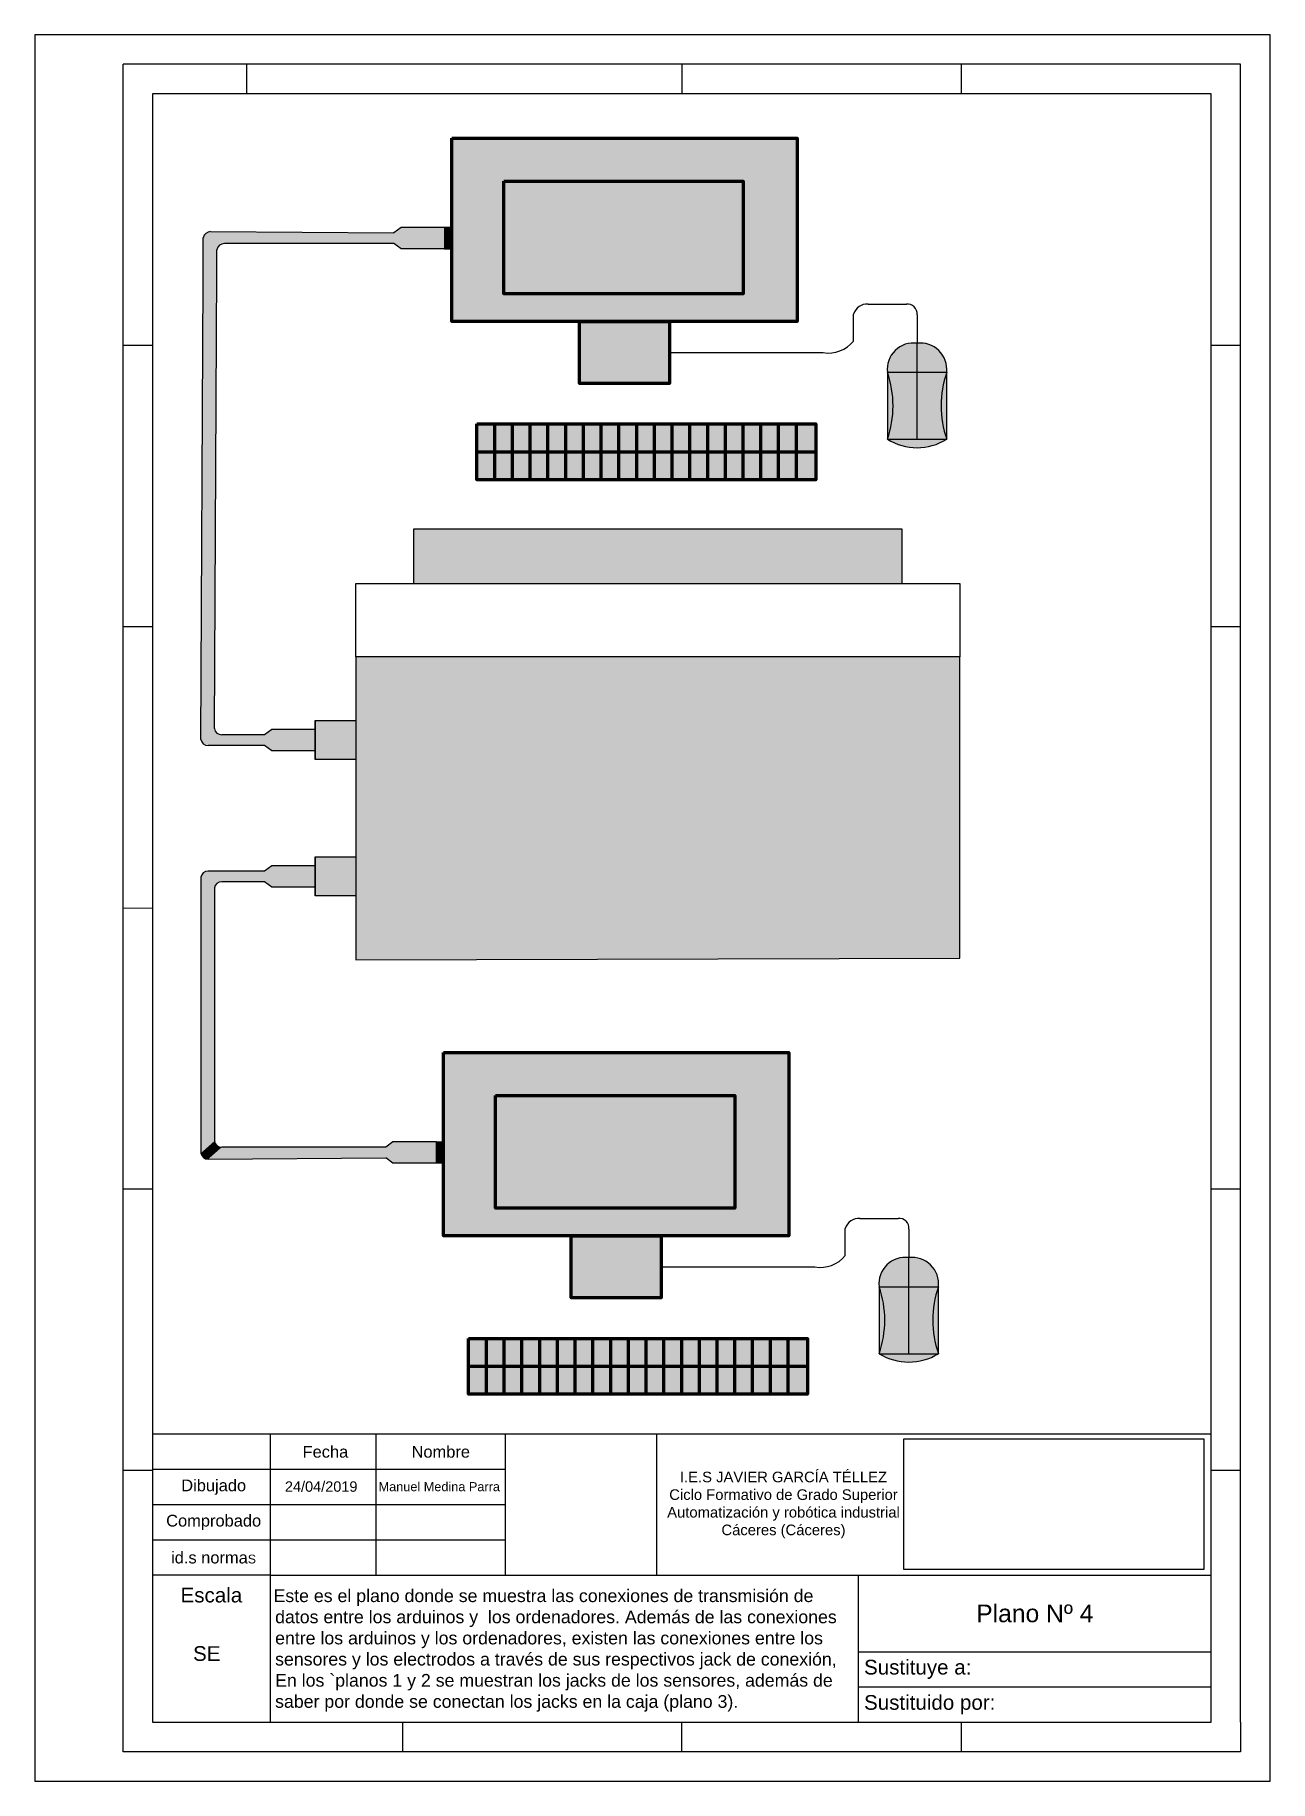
# Model space of a CAD drawing. Header units: millimetres. Extents: x 1681 to 1891, y 883 to 1180.
import ezdxf

# ---------------------------------------------------------------- set-up
doc = ezdxf.new("R2010")
doc.units = ezdxf.units.MM
doc.linetypes.add('JIS_02_4.0', pattern=[5.5, 4, -1.5])
doc.styles.get("Standard").update_dxf_attribs({"font": 'arial.ttf'})
picture_1 = doc.add_image_def('image1.jpg', size_in_pixel=(1600, 696))

msp = doc.modelspace()

# ---------------------------------------------------------------- hatches: boundary and pattern name
at = {"lineweight": 211, "true_color": 0xbe2337}
h = msp.add_hatch(color=242, dxfattribs=at)
h.dxf.hatch_style = 1
h.paths.add_polyline_path([(1751.529470348963, 1162.55268111471), (1810.23325493955, 1162.55268111471), (1810.23325493955, 1131.386137410895), (1751.529470348963, 1131.386137410895)])
h.paths.add_polyline_path([(1773.212850473458, 1131.386137410895), (1788.549874815056, 1131.386137410895), (1788.549874815056, 1120.821208109371), (1773.212850473458, 1120.821208109371)])
at = {"lineweight": 211}
h = msp.add_hatch(color=7, dxfattribs=at)
h.dxf.hatch_style = 1
h.paths.add_polyline_path([(1760.361919967318, 1155.255529565475), (1801.070321092764, 1155.255529565475), (1801.070321092764, 1136.071899948455), (1760.361919967318, 1136.071899948455)])
at = {"true_color": 0x000000}
h = msp.add_hatch(color=18, dxfattribs=at)
h.dxf.hatch_style = 1
edge = h.paths.add_edge_path()
edge.add_arc((1710.517663054289, 1145.405044571531), 1.270130209636363, 89.99999999999689, 169.5898125463411)
edge.add_line((1709.268440003162, 1145.634549512574), (1711.575563655821, 1143.595751261385))
edge.add_arc((1712.897379774773, 1143.276569648784), 1.359806881193776, 89.9999999999975, 166.4245461247492, ccw=False)
edge.add_line((1712.897379774773, 1144.636376529978), (1741.694781582923, 1144.636376529978))
edge.add_line((1741.694781582923, 1144.636376529978), (1742.921496110158, 1143.732904801191))
edge.add_line((1742.921496110158, 1143.732904801191), (1746.933640413107, 1143.732904801191))
edge.add_line((1746.933640413107, 1143.732904801191), (1750.312732494557, 1143.732904801191))
edge.add_line((1750.312732494557, 1143.732904801191), (1750.312732494557, 1147.359853958524))
edge.add_line((1750.312732494557, 1147.359853958524), (1746.933640413107, 1147.359853958524))
edge.add_line((1746.933640413107, 1147.359853958524), (1742.921496110158, 1147.359853958524))
edge.add_line((1742.921496110158, 1147.359853958524), (1741.694781582923, 1146.456382229737))
edge.add_line((1741.694781582923, 1146.456382229737), (1710.517663054289, 1146.675174781167))
at = {"true_color": 0xc7c8ca}
h = msp.add_hatch(color=9, dxfattribs=at)
h.dxf.hatch_style = 1
h.paths.add_polyline_path([(1751.529470348963, 1147.359853958524), (1750.312732494557, 1147.359853958524), (1750.312732494557, 1143.732904801191), (1751.529470348963, 1143.732904801191)])
at = {"true_color": 0x000000}
h = msp.add_hatch(color=18, dxfattribs=at)
h.dxf.hatch_style = 1
h.paths.add_polyline_path([(1711.153528841333, 1062.136345442663), (1708.846405188674, 1060.316339742904), (1709.268440003162, 1138.301189226377), (1709.268440003162, 1145.634549512574), (1711.575563655821, 1143.595751261385), (1711.575563655821, 1143.200618445221), (1711.575563655821, 1140.121194926136)])
at = {"true_color": 0x22346e}
h = msp.add_hatch(color=159, dxfattribs=at)
h.dxf.hatch_style = 1
h.paths.add_polyline_path([(1830.628113882596, 1127.684108477978, 0.492120596112698), (1825.586853163017, 1122.746393557609), (1830.628113882596, 1122.746393557608)])
h.paths.add_polyline_path([(1830.628113882596, 1127.684108477978), (1830.628113882596, 1122.746393557608), (1835.669374602175, 1122.746393557607, 0.4834780772938619)])
h.paths.add_polyline_path([(1835.669374602175, 1122.74639355761, 0.1690125516559604), (1835.669374602175, 1111.350522253671)])
h.paths.add_polyline_path([(1825.586853163017, 1122.74639355761), (1825.586853163017, 1111.350522253669, 0.1690125516560007)])
h.paths.add_polyline_path([(1835.669374602176, 1111.350522253669), (1825.586853163017, 1111.350522253669, 0.2834878899476381)])
at = {"true_color": 0x000000}
h = msp.add_hatch(color=18, dxfattribs=at)
h.dxf.hatch_style = 1
h.paths.add_polyline_path([(1830.628113882596, 1122.746393557608), (1825.586853163018, 1122.746393557609, -0.1690125516559846), (1825.586853163017, 1111.350522253669), (1830.628113882596, 1111.350522253669)])
h.paths.add_polyline_path([(1835.669374602174, 1122.746393557607), (1830.628113882596, 1122.746393557608), (1830.628113882596, 1111.350522253669), (1835.669374602176, 1111.350522253669, -0.1690125516559522)])
at = {"lineweight": 211, "true_color": 0x242244}
h = msp.add_hatch(color=179, dxfattribs=at)
h.dxf.hatch_style = 1
h.paths.add_polyline_path([(1755.76037298494, 1113.954005195516), (1813.406431002104, 1113.954005195516), (1813.406431002104, 1104.44556712591), (1755.76037298494, 1104.44556712591)])
at = {"true_color": 0x636466}
h = msp.add_hatch(color=251, dxfattribs=at)
h.dxf.hatch_style = 1
h.paths.add_polyline_path([(1735.210323860601, 1086.807654761522), (1837.915095125835, 1086.807654761522), (1837.915095125835, 1074.373102490628), (1735.210323860601, 1074.373102490628)], flags=17)
edge = h.paths.add_edge_path()
edge.add_line((1735.210323860601, 1086.807654761522), (1837.915095125835, 1086.807654761522))
edge.add_line((1735.210323860601, 1074.373102490628), (1735.210323860601, 1086.807654761522))
edge.add_line((1735.210323860601, 1074.373102490628), (1735.210323860601, 1022.821520114298))
edge.add_line((1735.210323860601, 1022.821520114298), (1837.915095125835, 1023.080573441834))
edge.add_line((1837.915095125835, 1023.080573441834), (1837.915095125835, 1074.373102490628))
edge.add_line((1837.915095125835, 1086.807654761522), (1837.915095125835, 1074.373102490628))
edge = h.paths.add_edge_path(flags=17)
edge.add_line((1837.915095125835, 1074.373102490628), (1735.210323860601, 1074.373102490628))
edge.add_line((1837.915095125835, 1023.080573441834), (1837.915095125835, 1074.373102490628))
edge.add_line((1735.210323860601, 1022.821520114298), (1837.915095125835, 1023.080573441834))
edge.add_line((1735.210323860601, 1074.373102490628), (1735.210323860601, 1022.821520114298))
edge = h.paths.add_edge_path()
edge.add_line((1745.065831725812, 1096.133568592152), (1828.059587260624, 1096.133568592152))
edge.add_line((1745.065831725812, 1086.807654761522), (1745.065831725812, 1096.133568592152))
edge.add_line((1828.059587260624, 1096.133568592152), (1828.059587260624, 1086.807654761522))
h = msp.add_hatch(color=251, dxfattribs=at)
h.dxf.hatch_style = 1
h.paths.add_polyline_path([(1745.065831725812, 1086.807654761522), (1828.059587260624, 1086.807654761522), (1828.059587260624, 1096.133568592152), (1745.065831725812, 1096.133568592152)])
h = msp.add_hatch(color=251, dxfattribs=at)
h.dxf.hatch_style = 1
h.paths.add_polyline_path([(1837.915095125835, 1074.373102490628), (1735.210323860601, 1074.373102490628), (1735.210323860601, 1022.821520114298), (1837.915095125835, 1023.080573441834)])
at = {"true_color": 0xc7c8ca}
h = msp.add_hatch(color=9, dxfattribs=at)
h.dxf.hatch_style = 1
h.paths.add_polyline_path([(1728.302210136438, 1063.498084156587), (1735.210323860601, 1063.498084156587), (1735.210323860601, 1056.873350491793), (1728.302210136438, 1056.873350491793)])
at = {"true_color": 0x000000}
h = msp.add_hatch(color=18, dxfattribs=at)
h.dxf.hatch_style = 1
edge = h.paths.add_edge_path()
edge.add_line((1728.302210136438, 1061.999191902857), (1728.302210136438, 1058.372242745524))
edge.add_line((1728.302210136438, 1058.372242745524), (1724.923118054988, 1058.372242745524))
edge.add_line((1724.923118054988, 1058.372242745524), (1720.910973752038, 1058.372242745524))
edge.add_line((1720.910973752038, 1058.372242745524), (1719.684259224804, 1059.27571447431))
edge.add_line((1719.684259224804, 1059.27571447431), (1710.095628239801, 1059.27571447431))
edge.add_arc((1710.095628239801, 1060.545844683947), 1.270130209636079, 190.4101874536463, 270.0000000000006, ccw=False)
edge.add_line((1708.846405188674, 1060.316339742904), (1711.153528841333, 1062.136345442663))
edge.add_arc((1712.40275189246, 1062.365850383706), 1.270130209636079, 190.4101874536463, 270.0000000000006)
edge.add_line((1712.40275189246, 1061.09572017407), (1719.684259224804, 1061.09572017407))
edge.add_line((1719.684259224804, 1061.09572017407), (1720.910973752038, 1061.999191902857))
edge.add_line((1720.910973752038, 1061.999191902857), (1724.923118054988, 1061.999191902857))
edge.add_line((1724.923118054988, 1061.999191902857), (1728.302210136438, 1061.999191902857))
at = {"true_color": 0xc7c8ca}
h = msp.add_hatch(color=9, dxfattribs=at)
h.dxf.hatch_style = 1
h.paths.add_polyline_path([(1728.302210136438, 1040.321272113132), (1735.210323860601, 1040.321272113132), (1735.210323860601, 1033.696538448338), (1728.302210136438, 1033.696538448338)])
at = {"true_color": 0x000000}
h = msp.add_hatch(color=18, dxfattribs=at)
h.dxf.hatch_style = 1
edge = h.paths.add_edge_path()
edge.add_arc((1710.095628239801, 1036.648777920979), 1.270130209636363, 90.00000000000529, 169.5898125463474)
edge.add_line((1708.846405188674, 1036.878282862021), (1711.153528841333, 1035.058277162262))
edge.add_arc((1712.402751892461, 1034.828772221219), 1.27013020963642, 90.00000000000091, 169.589812546343, ccw=False)
edge.add_line((1712.402751892461, 1036.098902430856), (1719.684259224804, 1036.098902430856))
edge.add_line((1719.684259224804, 1036.098902430856), (1720.910973752038, 1035.195430702069))
edge.add_line((1720.910973752038, 1035.195430702069), (1724.923118054988, 1035.195430702069))
edge.add_line((1724.923118054988, 1035.195430702069), (1728.302210136438, 1035.195430702069))
edge.add_line((1728.302210136438, 1035.195430702069), (1728.302210136438, 1038.822379859402))
edge.add_line((1728.302210136438, 1038.822379859402), (1724.923118054988, 1038.822379859402))
edge.add_line((1724.923118054988, 1038.822379859402), (1720.910973752038, 1038.822379859402))
edge.add_line((1720.910973752038, 1038.822379859402), (1719.684259224804, 1037.918908130615))
edge.add_line((1719.684259224804, 1037.918908130615), (1710.095628239801, 1037.918908130615))
h = msp.add_hatch(color=18, dxfattribs=at)
h.dxf.hatch_style = 1
h.paths.add_polyline_path([(1708.846405188674, 1036.878282862021), (1711.153528841333, 1035.058277162262), (1711.153528841333, 991.971424754521), (1708.846405188674, 989.9326265033328), (1708.846405188674, 992.7508051856869)])
at = {"lineweight": 211, "true_color": 0xbe2337}
h = msp.add_hatch(color=242, dxfattribs=at)
h.dxf.hatch_style = 1
h.paths.add_polyline_path([(1750.125501199392, 1007.027098370902), (1808.829285789979, 1007.027098370902), (1808.829285789979, 975.8605546670866), (1750.125501199392, 975.8605546670866)])
h.paths.add_polyline_path([(1771.808881323887, 975.8605546670866), (1787.145905665485, 975.8605546670866), (1787.145905665485, 965.295625365562), (1771.808881323887, 965.295625365562)])
at = {"lineweight": 211}
h = msp.add_hatch(color=7, dxfattribs=at)
h.dxf.hatch_style = 1
h.paths.add_polyline_path([(1758.957950817747, 999.7299468216665), (1799.666351943193, 999.7299468216665), (1799.666351943193, 980.5463172046461), (1758.957950817747, 980.5463172046461)])
at = {"true_color": 0x000000}
h = msp.add_hatch(color=18, dxfattribs=at)
h.dxf.hatch_style = 1
edge = h.paths.add_edge_path()
edge.add_arc((1712.40275189246, 992.200929695565), 1.270130209636307, 190.4101874536564, 270.0000000000006)
edge.add_line((1712.40275189246, 990.9307994859287), (1710.095628239801, 988.8988921832506))
edge.add_arc((1710.088659849393, 990.1621542600678), 1.263281296144812, 190.4683134774078, 270.31605105401957, ccw=False)
edge.add_line((1708.846405188674, 989.9326265033328), (1711.153528841333, 991.971424754521))
h = msp.add_hatch(color=18, dxfattribs=at)
h.dxf.hatch_style = 1
h.paths.add_polyline_path([(1710.095628239801, 988.8920012347394), (1710.095628239801, 988.8988921832506), (1712.40275189246, 990.9307994859287), (1740.290812433353, 990.9307994859287), (1741.517526960587, 991.8342712147155), (1745.529671263536, 991.8342712147155), (1748.908763344986, 991.8342712147155), (1748.908763344986, 988.2073220573825), (1745.529671263536, 988.2073220573825), (1741.517526960587, 988.2073220573825), (1740.290812433353, 989.1107937861693)])
at = {"true_color": 0xc7c8ca}
h = msp.add_hatch(color=9, dxfattribs=at)
h.dxf.hatch_style = 1
h.paths.add_polyline_path([(1748.908763344986, 991.8342712147155), (1750.125501199392, 991.8342712147155), (1750.125501199392, 988.2073220573825), (1748.908763344986, 988.2073220573825)])
at = {"true_color": 0x22346e}
h = msp.add_hatch(color=159, dxfattribs=at)
h.dxf.hatch_style = 1
h.paths.add_polyline_path([(1829.224144733025, 972.158525734169, 0.492120596112698), (1824.182884013446, 967.2208108138002), (1829.224144733025, 967.2208108137992)])
h.paths.add_polyline_path([(1829.224144733025, 972.1585257341691), (1829.224144733025, 967.2208108137992), (1834.265405452604, 967.2208108137982, 0.4834780772938619)])
h.paths.add_polyline_path([(1834.265405452604, 967.2208108138011, 0.1690125516559604), (1834.265405452604, 955.8249395098628)])
h.paths.add_polyline_path([(1824.182884013446, 967.2208108138012), (1824.182884013446, 955.8249395098602, 0.1690125516560007)])
h.paths.add_polyline_path([(1834.265405452605, 955.8249395098602), (1824.182884013446, 955.8249395098602, 0.2834878899476381)])
at = {"true_color": 0x000000}
h = msp.add_hatch(color=18, dxfattribs=at)
h.dxf.hatch_style = 1
h.paths.add_polyline_path([(1829.224144733025, 967.2208108137992), (1824.182884013447, 967.2208108138002, -0.1690125516559846), (1824.182884013446, 955.8249395098602), (1829.224144733025, 955.8249395098602)])
h.paths.add_polyline_path([(1834.265405452603, 967.2208108137982), (1829.224144733025, 967.2208108137992), (1829.224144733025, 955.8249395098602), (1834.265405452605, 955.8249395098602, -0.1690125516559522)])
at = {"lineweight": 211, "true_color": 0x242244}
h = msp.add_hatch(color=179, dxfattribs=at)
h.dxf.hatch_style = 1
h.paths.add_polyline_path([(1754.356403835369, 958.4284224517078), (1812.002461852534, 958.4284224517078), (1812.002461852534, 948.9199843821016), (1754.356403835369, 948.9199843821016)])

# ---------------------------------------------------------------- linework, layer by layer
for p, q in [((1890.651568726842, 1180.129358135447), (1680.651568726842, 1180.129358135447)), ((1680.651568726842, 1180.129358135447), (1680.651568726842, 883.1293581354471)), ((1890.651568726842, 883.1293581354471), (1890.651568726842, 1180.129358135447)), ((1885.651568726842, 1175.129358135447), (1695.630818910243, 1175.129358135447)), ((1695.630818910243, 888.1293581354473), (1695.630818910243, 1175.129358135447)), ((1716.59757813329, 1175.129358135447), (1716.59757813329, 1170.129358135447)), ((1790.641193818543, 1175.129358135447), (1790.641193818543, 1170.129867258607)), ((1838.146393818543, 1175.129358135447), (1838.146393818543, 1170.129358135447)), ((1885.651568726842, 893.129358135446), (1885.651568726842, 1175.129358135447)), ((1880.651568726842, 1170.129867258607), (1700.630818910243, 1170.129867258607)), ((1700.630818910243, 1170.129867258607), (1700.630818910243, 893.1293581354471)), ((1880.651568726842, 893.1293581354473), (1880.651568726842, 1170.129867258607)), ((1710.517663054289, 1146.675174781167), (1741.694781582923, 1146.456382229737)), ((1742.921496110158, 1147.359853958524), (1741.694781582923, 1146.456382229737)), ((1746.933640413107, 1147.359853958524), (1742.921496110158, 1147.359853958524)), ((1750.312732494557, 1147.359853958524), (1746.933640413107, 1147.359853958524)), ((1750.312732494557, 1147.359853958524), (1751.529470348963, 1147.359853958524)), ((1751.529470348963, 1147.359853958524), (1750.312732494557, 1147.359853958524)), ((1750.312732494557, 1147.359853958524), (1750.312732494557, 1143.732904801191)), ((1751.529470348963, 1147.359853958524), (1751.529470348963, 1143.732904801191)), ((1709.268440003162, 1138.301189226377), (1709.268440003162, 1145.634549512574)), ((1711.575563655821, 1143.200618445221), (1711.575563655821, 1143.595751261385)), ((1741.694781582923, 1144.636376529978), (1712.897379774773, 1144.636376529978)), ((1742.921496110158, 1143.732904801191), (1741.694781582923, 1144.636376529978)), ((1746.933640413107, 1143.732904801191), (1742.921496110158, 1143.732904801191)), ((1750.312732494557, 1143.732904801191), (1746.933640413107, 1143.732904801191)), ((1750.312732494557, 1143.732904801191), (1751.529470348963, 1143.732904801191)), ((1711.575563655821, 1140.121194926136), (1711.575563655821, 1143.200618445221)), ((1708.846405188674, 1060.316339742904), (1709.268440003162, 1138.301189226377)), ((1711.153528841333, 1062.136345442663), (1711.575563655821, 1140.121194926136)), ((1819.831080095388, 1128.061465413584), (1819.831080095388, 1132.658865257148)), ((1822.30085735288, 1134.340840193615), (1828.812085369944, 1134.340840193615)), ((1830.628113882596, 1132.546733741142), (1830.628113882596, 1127.684108477978)), ((1700.630818910243, 1127.296012697027), (1695.630818910243, 1127.296012697027)), ((1788.549874815056, 1126.103672760133), (1814.667002331514, 1126.103672760133)), ((1819.831080095388, 1128.061465413584), (1819.831080095388, 1128.061465413584)), ((1830.628113882596, 1111.350522253669), (1830.628113882596, 1127.684108477978)), ((1885.651568726842, 1127.296012697027), (1880.651568726842, 1127.296012697027)), ((1825.586853163017, 1122.74639355761), (1825.586853163017, 1111.350522253669)), ((1825.586853163017, 1122.746393557609), (1835.669374602174, 1122.746393557607)), ((1835.669374602175, 1111.350522253669), (1835.669374602175, 1122.74639355761)), ((1825.586853163017, 1111.350522253669), (1835.669374602175, 1111.350522253669)), ((1745.065831725812, 1086.807654761522), (1745.065831725812, 1096.133568592152)), ((1745.065831725812, 1096.133568592152), (1828.059587260624, 1096.133568592152)), ((1828.059587260624, 1096.133568592152), (1828.059587260624, 1086.807654761522)), ((1735.210323860601, 1074.373102490628), (1735.210323860601, 1086.807654761522)), ((1735.210323860601, 1086.807654761522), (1837.915095125835, 1086.807654761522)), ((1745.065831725812, 1086.807654761522), (1828.059587260624, 1086.807654761522)), ((1837.915095125835, 1086.807654761522), (1837.915095125835, 1074.373102490628)), ((1700.630818910243, 1079.462812697027), (1695.630818910243, 1079.462812697027)), ((1885.651568726842, 1079.462812697027), (1880.651568726842, 1079.462812697027)), ((1735.210323860601, 1074.373102490628), (1735.210323860601, 1022.821520114298)), ((1837.915095125835, 1074.373102490628), (1735.210323860601, 1074.373102490628)), ((1837.915095125835, 1023.080573441834), (1837.915095125835, 1074.373102490628)), ((1728.302210136438, 1056.873350491793), (1728.302210136438, 1063.498084156587)), ((1728.302210136438, 1063.498084156587), (1735.210323860601, 1063.498084156587)), ((1728.302210136438, 1063.498084156587), (1728.302210136438, 1061.999191902857)), ((1735.210323860601, 1063.498084156587), (1735.210323860601, 1056.873350491793)), ((1719.684259224804, 1061.09572017407), (1712.40275189246, 1061.09572017407)), ((1720.910973752038, 1061.999191902857), (1719.684259224804, 1061.09572017407)), ((1724.923118054988, 1061.999191902857), (1720.910973752038, 1061.999191902857)), ((1728.302210136438, 1061.999191902857), (1724.923118054988, 1061.999191902857)), ((1728.302210136438, 1061.999191902857), (1728.302210136438, 1058.372242745524)), ((1719.684259224804, 1059.27571447431), (1710.095628239801, 1059.27571447431)), ((1720.910973752038, 1058.372242745524), (1719.684259224804, 1059.27571447431)), ((1724.923118054988, 1058.372242745524), (1720.910973752038, 1058.372242745524)), ((1728.302210136438, 1058.372242745524), (1724.923118054988, 1058.372242745524)), ((1728.302210136438, 1058.372242745524), (1728.302210136438, 1056.873350491793)), ((1735.210323860601, 1056.873350491793), (1728.302210136438, 1056.873350491793)), ((1728.302210136438, 1033.696538448338), (1728.302210136438, 1040.321272113132)), ((1728.302210136438, 1040.321272113132), (1735.210323860601, 1040.321272113132)), ((1728.302210136438, 1040.321272113132), (1728.302210136438, 1038.822379859402)), ((1735.210323860601, 1040.321272113132), (1735.210323860601, 1033.696538448338)), ((1708.846405188674, 1036.878282862021), (1708.846405188674, 992.7508051856869)), ((1719.684259224804, 1037.918908130615), (1710.095628239801, 1037.918908130615)), ((1720.910973752038, 1038.822379859402), (1719.684259224804, 1037.918908130615)), ((1724.923118054988, 1038.822379859402), (1720.910973752038, 1038.822379859402)), ((1728.302210136438, 1038.822379859402), (1724.923118054988, 1038.822379859402)), ((1728.302210136438, 1038.822379859402), (1728.302210136438, 1035.195430702069)), ((1711.153528841333, 1035.058277162262), (1711.153528841333, 991.971424754521)), ((1719.684259224804, 1036.098902430856), (1712.402751892461, 1036.098902430856)), ((1720.910973752038, 1035.195430702069), (1719.684259224804, 1036.098902430856)), ((1724.923118054988, 1035.195430702069), (1720.910973752038, 1035.195430702069)), ((1728.302210136438, 1035.195430702069), (1724.923118054988, 1035.195430702069)), ((1728.302210136438, 1035.195430702069), (1728.302210136438, 1033.696538448338)), ((1735.210323860601, 1033.696538448338), (1728.302210136438, 1033.696538448338)), ((1695.630818910243, 1031.629358135447), (1700.630818910243, 1031.629485416237)), ((1735.210323860601, 1022.821520114298), (1837.915095125835, 1023.080573441834)), ((1750.125501199392, 1007.027098370902), (1750.125501199392, 991.8342712147155)), ((1708.846405188674, 992.7508051856869), (1708.846405188674, 989.9326265033328)), ((1708.846405188674, 989.9326265033328), (1708.846405188674, 989.9326265033328)), ((1710.095628239801, 988.8920012347394), (1740.290812433353, 989.1107937861693)), ((1740.290812433353, 990.9307994859287), (1712.40275189246, 990.9307994859287)), ((1741.517526960587, 991.8342712147155), (1740.290812433353, 990.9307994859287)), ((1741.517526960587, 988.2073220573825), (1740.290812433353, 989.1107937861693)), ((1745.529671263536, 991.8342712147155), (1741.517526960587, 991.8342712147155)), ((1748.908763344986, 991.8342712147155), (1745.529671263536, 991.8342712147155)), ((1748.908763344986, 988.2073220573825), (1748.908763344986, 991.8342712147155)), ((1748.908763344986, 991.8342712147155), (1750.125501199392, 991.8342712147155)), ((1750.125501199392, 988.2073220573825), (1750.125501199392, 991.8342712147155)), ((1710.095628239801, 988.8920012347394), (1710.095628239801, 988.8988921832506)), ((1745.529671263536, 988.2073220573825), (1741.517526960587, 988.2073220573825)), ((1748.908763344986, 988.2073220573825), (1745.529671263536, 988.2073220573825)), ((1750.125501199392, 988.2073220573825), (1748.908763344986, 988.2073220573825)), ((1700.630818910243, 983.7964126970271), (1695.630818910243, 983.7964126970271)), ((1700.630818910243, 983.1293581354471), (1700.630818910243, 983.1293581354471)), ((1700.651568726842, 984.1293581354471), (1700.651568726842, 962.1293581354471)), ((1885.651568726842, 983.7964126970271), (1880.651568726842, 983.7964126970271)), ((1818.427110945817, 972.535882669775), (1818.427110945817, 977.1332825133394)), ((1820.896888203309, 978.8152574498064), (1827.408116220373, 978.8152574498063)), ((1829.224144733025, 977.0211509973332), (1829.224144733025, 972.1585257341691)), ((1818.427110945817, 972.535882669775), (1818.427110945817, 972.535882669775)), ((1829.224144733025, 955.8249395098602), (1829.224144733025, 972.1585257341691)), ((1787.145905665485, 970.5780900163243), (1813.263033181943, 970.5780900163243)), ((1824.182884013446, 967.2208108138012), (1824.182884013446, 955.8249395098602)), ((1824.182884013446, 967.2208108138002), (1834.265405452604, 967.2208108137982)), ((1834.265405452604, 955.8249395098602), (1834.265405452604, 967.2208108138012)), ((1824.182884013446, 955.8249395098602), (1834.265405452604, 955.8249395098602)), ((1720.651568726843, 942.1293581354471), (1700.651568726843, 942.1293581354471)), ((1700.651568726843, 942.1293581354471), (1700.651568726843, 936.1293581354471)), ((1738.651568726843, 942.1293581354471), (1720.651568726843, 942.1293581354471)), ((1720.651568726843, 942.1293581354471), (1720.651568726843, 936.1293581354471)), ((1760.651568726843, 942.1293581354471), (1738.651568726843, 942.1293581354471)), ((1738.651568726843, 918.1293581354471), (1738.651568726843, 942.1293581354471)), ((1790.651568726843, 942.1293581354471), (1760.651568726843, 942.1293581354471)), ((1760.651568726843, 918.1293581354473), (1760.651568726843, 942.1293581354471)), ((1786.399592685789, 918.1293581354471), (1786.399592685789, 942.1293581354471)), ((1880.651568726843, 942.1293581354471), (1790.651568726843, 942.1293581354471)), ((1880.651568726842, 918.1293581354471), (1880.651568726843, 942.1293581354471)), ((1700.630818910243, 935.9632126970271), (1695.630818910243, 935.9632126970271)), ((1760.651568726843, 936.1293581354471), (1700.630818910243, 936.1293581354471)), ((1700.651568726843, 936.1293581354471), (1700.651568726843, 930.1293581354471)), ((1720.651568726843, 936.1293581354471), (1720.651568726843, 930.1293581354471)), ((1885.651568726843, 935.9632126970271), (1880.651568726843, 935.9632126970271)), ((1700.651568726843, 930.1293581354471), (1700.651568726843, 924.1293581354471)), ((1760.651568726843, 930.1293581354462), (1700.651568726843, 930.1293581354471)), ((1720.651568726843, 930.1293581354471), (1720.651568726843, 924.1293581354471)), ((1700.651568726843, 924.1293581354471), (1700.651568726843, 918.1293581354471)), ((1760.651568726843, 924.1293581354471), (1700.651568726843, 924.1293581354471)), ((1720.651568726843, 924.1293581354471), (1720.651568726843, 918.1293581354471)), ((1700.651568726843, 918.1293581354471), (1700.651568726843, 893.1293581354471)), ((1720.651568726843, 918.1293581354471), (1700.651568726843, 918.1293581354471)), ((1720.651568726843, 918.1293581354471), (1720.651568726843, 893.1293581354471)), ((1720.651568726843, 918.1293581354471), (1738.651568726843, 918.1293581354471)), ((1738.651568726843, 918.1293581354471), (1760.651568726843, 918.1293581354471)), ((1760.651568726843, 918.1293581354471), (1790.651568726843, 918.1293581354471)), ((1790.651568726843, 918.1293581354471), (1880.651568726842, 918.1293581354471)), ((1820.651568726843, 893.1293581354471), (1820.651568726843, 918.1293581354471)), ((1880.651568726842, 905.1293581354471), (1880.651568726842, 918.1293581354471)), ((1820.651568726843, 905.1293581354471), (1880.651568726842, 905.1293581354471)), ((1880.651568726842, 899.1293581354471), (1880.651568726842, 905.1293581354471)), ((1880.651568726842, 899.1293581354471), (1820.651568726843, 899.1293581354471)), ((1880.651568726842, 893.1293581354471), (1880.651568726842, 899.1293581354471)), ((1700.630818910243, 893.1293581354471), (1880.651568726842, 893.1293581354471)), ((1700.651568726843, 893.1293581354471), (1720.651568726843, 893.1293581354471)), ((1720.651568726843, 893.1293581354471), (1820.651568726843, 893.1293581354471)), ((1743.135993818543, 893.1293581354471), (1743.135993818543, 888.1293581354473)), ((1790.641193818543, 888.1293581354473), (1790.641193818543, 893.1293581354473)), ((1820.651568726843, 893.1293581354471), (1880.651568726842, 893.1293581354471)), ((1838.146393818543, 893.1293581354471), (1838.146393818543, 888.1293581354473)), ((1885.651568726842, 893.1293581354473), (1885.651568726842, 888.1293581354473)), ((1885.651568726842, 888.1293581354473), (1695.630818910243, 888.1293581354473)), ((1680.651568726842, 883.1293581354471), (1890.651568726842, 883.1293581354471))]:
    msp.add_line(p, q)
at = {"lineweight": 211}
for p, q in [((1755.76037298494, 1113.954005195516), (1761.79391586923, 1113.954005195516)), ((1758.777144427085, 1113.954005195516), (1758.777144427085, 1104.44556712591)), ((1761.79391586923, 1113.954005195516), (1767.82745875352, 1113.954005195516)), ((1761.79391586923, 1113.954005195516), (1761.79391586923, 1104.44556712591)), ((1764.810687311375, 1113.954005195516), (1764.810687311375, 1104.44556712591)), ((1767.82745875352, 1113.954005195516), (1773.861001637885, 1113.954005195516)), ((1767.82745875352, 1113.954005195516), (1767.82745875352, 1104.44556712591)), ((1770.84423019574, 1113.954005195516), (1770.84423019574, 1104.44556712591)), ((1773.861001637885, 1113.954005195516), (1779.89454452225, 1113.954005195516)), ((1773.861001637885, 1113.954005195516), (1773.861001637885, 1104.44556712591)), ((1776.87777308003, 1113.954005195516), (1776.87777308003, 1104.44556712591)), ((1779.89454452225, 1113.954005195516), (1785.92808740654, 1113.954005195516)), ((1779.89454452225, 1113.954005195516), (1779.89454452225, 1104.44556712591)), ((1782.911315964395, 1113.954005195516), (1782.911315964395, 1104.44556712591)), ((1785.92808740654, 1113.954005195516), (1791.96163029083, 1113.954005195516)), ((1785.92808740654, 1113.954005195516), (1785.92808740654, 1104.44556712591)), ((1788.944858848685, 1113.954005195516), (1788.944858848685, 1104.44556712591)), ((1791.96163029083, 1113.954005195516), (1797.995173175195, 1113.954005195516)), ((1791.96163029083, 1113.954005195516), (1791.96163029083, 1104.44556712591)), ((1794.97840173305, 1113.954005195516), (1794.97840173305, 1104.44556712591)), ((1797.995173175195, 1113.954005195516), (1804.028716059485, 1113.954005195516)), ((1797.995173175195, 1113.954005195516), (1797.995173175195, 1104.44556712591)), ((1801.01194461734, 1113.954005195516), (1801.01194461734, 1104.44556712591)), ((1804.028716059485, 1113.954005195516), (1810.06225894385, 1113.954005195516)), ((1804.028716059485, 1113.954005195516), (1804.028716059485, 1104.44556712591)), ((1807.04548750163, 1113.954005195516), (1807.04548750163, 1104.44556712591)), ((1810.06225894385, 1113.954005195516), (1813.079030385995, 1113.954005195516)), ((1810.06225894385, 1113.954005195516), (1810.06225894385, 1104.44556712591)), ((1755.76037298494, 1109.199786160709), (1813.406431002104, 1109.199786160709)), ((1754.356403835369, 958.4284224517078), (1760.389946719659, 958.4284224517078)), ((1757.373175277514, 958.4284224517078), (1757.373175277514, 948.9199843821016)), ((1760.389946719659, 958.4284224517078), (1766.42348960395, 958.4284224517078)), ((1760.389946719659, 958.4284224517078), (1760.389946719659, 948.9199843821016)), ((1763.406718161805, 958.4284224517078), (1763.406718161805, 948.9199843821016)), ((1766.42348960395, 958.4284224517078), (1772.457032488314, 958.4284224517078)), ((1766.42348960395, 958.4284224517078), (1766.42348960395, 948.9199843821016)), ((1769.440261046169, 958.4284224517078), (1769.440261046169, 948.9199843821016)), ((1772.457032488314, 958.4284224517078), (1778.490575372679, 958.4284224517078)), ((1772.457032488314, 958.4284224517078), (1772.457032488314, 948.9199843821016)), ((1775.473803930459, 958.4284224517078), (1775.473803930459, 948.9199843821016)), ((1778.490575372679, 958.4284224517078), (1784.524118256969, 958.4284224517078)), ((1778.490575372679, 958.4284224517078), (1778.490575372679, 948.9199843821016)), ((1781.507346814824, 958.4284224517078), (1781.507346814824, 948.9199843821016)), ((1784.524118256969, 958.4284224517078), (1790.557661141259, 958.4284224517078)), ((1784.524118256969, 958.4284224517078), (1784.524118256969, 948.9199843821016)), ((1787.540889699114, 958.4284224517078), (1787.540889699114, 948.9199843821016)), ((1790.557661141259, 958.4284224517078), (1796.591204025624, 958.4284224517078)), ((1790.557661141259, 958.4284224517078), (1790.557661141259, 948.9199843821016)), ((1793.574432583479, 958.4284224517078), (1793.574432583479, 948.9199843821016)), ((1796.591204025624, 958.4284224517078), (1802.624746909914, 958.4284224517078)), ((1796.591204025624, 958.4284224517078), (1796.591204025624, 948.9199843821016)), ((1799.607975467769, 958.4284224517078), (1799.607975467769, 948.9199843821016)), ((1802.624746909914, 958.4284224517078), (1808.658289794279, 958.4284224517078)), ((1802.624746909914, 958.4284224517078), (1802.624746909914, 948.9199843821016)), ((1805.641518352059, 958.4284224517078), (1805.641518352059, 948.9199843821016)), ((1808.658289794279, 958.4284224517078), (1811.675061236424, 958.4284224517078)), ((1808.658289794279, 958.4284224517078), (1808.658289794279, 948.9199843821016)), ((1754.356403835369, 953.6742034169), (1812.002461852534, 953.6742034169))]:
    msp.add_line(p, q, dxfattribs=at)
at = {"linetype": 'JIS_02_4.0'}
msp.add_line((1890.651568726842, 893.1293581354473), (1890.651568726841, 893.129358135445), dxfattribs=at)
at = {"lineweight": 211}
for points in [[(1751.529470348963, 1162.55268111471), (1810.23325493955, 1162.55268111471), (1810.23325493955, 1131.386137410895), (1751.529470348963, 1131.386137410895)], [(1760.361919967318, 1155.255529565475), (1801.070321092764, 1155.255529565475), (1801.070321092764, 1136.071899948455), (1760.361919967318, 1136.071899948455)], [(1773.212850473458, 1131.386137410895), (1788.549874815056, 1131.386137410895), (1788.549874815056, 1120.821208109371), (1773.212850473458, 1120.821208109371)], [(1755.76037298494, 1113.954005195516), (1813.406431002104, 1113.954005195516), (1813.406431002104, 1104.44556712591), (1755.76037298494, 1104.44556712591)], [(1750.125501199392, 1007.027098370902), (1808.829285789979, 1007.027098370902), (1808.829285789979, 975.8605546670866), (1750.125501199392, 975.8605546670866)], [(1758.957950817747, 999.7299468216665), (1799.666351943193, 999.7299468216665), (1799.666351943193, 980.5463172046461), (1758.957950817747, 980.5463172046461)], [(1771.808881323887, 975.8605546670866), (1787.145905665485, 975.8605546670866), (1787.145905665485, 965.295625365562), (1771.808881323887, 965.295625365562)], [(1754.356403835369, 958.4284224517078), (1812.002461852534, 958.4284224517078), (1812.002461852534, 948.9199843821016), (1754.356403835369, 948.9199843821016)]]:
    msp.add_lwpolyline(points, close=True, dxfattribs=at)
for centre, radius, start, end in [((1710.517663054289, 1145.405044571531), 1.270130209636363, 90, 169.5898125463419), ((1712.897379774773, 1143.276569648784), 1.359806881193776, 90, 166.4245461247469), ((1822.122884285868, 1131.94789974388), 2.399549626192767, 85.74650262614497, 162.7650185905272), ((1829.03504975225, 1132.750366517274), 1.60602603680968, 352.7156919119086, 97.9801414021901), ((1815.598377233615, 1131.436532280495), 5.4135801344562, 260.0933072518374, 321.4318898103102), ((1830.008382363413, 1123.274489590375), 4.452954737000302, 81.99999999999912, 186.810995319806), ((1831.192337610533, 1123.217817779193), 4.50178864688495, 353.9890046801944, 97.20000000000189), ((1809.211818636231, 1117.048457905639), 17.33805717049707, 340.8139022480977, 19.18609775190223), ((1852.044409128961, 1117.048457905641), 17.33805717049707, 160.8139022480978, 199.1860977519023), ((1830.628113882596, 1119.527446262906), 9.606060373306745, 238.3452180203242, 301.6547819796758), ((1710.095628239801, 1060.545844683947), 1.270130209636079, 190.4101874536517, 270), ((1712.40275189246, 1062.365850383706), 1.270130209636079, 190.4101874536517, 270), ((1710.095628239801, 1036.648777920979), 1.270130209636363, 90, 169.5898125463483), ((1712.402751892461, 1034.828772221219), 1.27013020963642, 90, 169.5898125463419), ((1710.088659849393, 990.1621542600678), 1.263281296144812, 190.4683134774124, 270.3160510540177), ((1712.40275189246, 992.200929695565), 1.270130209636307, 190.4101874536581, 270), ((1820.718915136297, 976.422317000071), 2.399549626192767, 85.74650262614497, 162.7650185905272), ((1827.631080602679, 977.2247837734653), 1.60602603680968, 352.7156919119086, 97.9801414021901), ((1814.194408084044, 975.9109495366863), 5.4135801344562, 260.0933072518374, 321.4318898103102), ((1828.604413213842, 967.7489068465661), 4.452954737000302, 81.99999999999912, 186.810995319806), ((1829.788368460962, 967.6922350353839), 4.50178864688495, 353.9890046801944, 97.20000000000189), ((1807.80784948666, 961.5228751618307), 17.33805717049707, 340.8139022480977, 19.18609775190223), ((1850.64043997939, 961.522875161832), 17.33805717049707, 160.8139022480978, 199.1860977519023), ((1829.224144733025, 964.0018635190975), 9.606060373306745, 238.3452180203242, 301.6547819796758)]:
    msp.add_arc(centre, radius, start, end)

# ---------------------------------------------------------------- texts
for s, height, p in [('24/04/2019', 1.764505668297218, (1723.153737318358, 932.3436445763831)), ('Manuel Medina Parra', 1.544925438293373, (1739.082295388866, 932.431892687652))]:
    msp.add_text(s, height=height).set_placement(p)
for s, width, gutter_width, heights, insert, char_height, attachment_point in [(' Fecha', 18, 12.5, [0], (1729.651568726843, 939.1293581354471), 2, 5), ('Nombre', 22, 12.5, [0], (1749.651568726843, 939.1293581354471), 2, 5), ('\\pxqc,t5;I.E.S JAVIER GARCÍA TÉLLEZ\\PCiclo Formativo de Grado Superior\\PAutomatización y robótica industrial\\P\\pq*;Cáceres (Cáceres)', 46.81255370381655, 12.5, [18.66368632162358], (1807.923998662663, 930.0828548877344), 1.8, 5), (' Dibujado', 20, 12.5, [0], (1710.651568726843, 934.4233554069342), 2, 2), ('\\pxqc; Comprobado', 20, 12.5, [0], (1710.651568726843, 928.4240375351742), 2, 2), ('\\pxqc;{\\H0.8x; id.s norma\\H0.75x;S}', 20.04149963320015, 12.5, [0], (1710.630818910243, 922.1457292132097), 2.5, 2), ('\\pxqc;Escala', 20, 12.5, [0], (1700.651568726843, 916.0153761921199), 2.5, 1), (' \\P {\\H1.50001x;Este es el plano donde se muestra las conexiones de transmisión de \\P datos entre los arduinos y  los ordenadores. Además de las conexiones  \\P entre los arduinos y los ordenadores, existen las conexiones entre los \\P sensores y los electrodos a través de sus respectivos jack de conexión, \\P En los `planos 1 y 2 se muestran los jacks de los sensores, además de \\P saber por donde se conectan los jacks en la caja (plano 3).    }', 100, 7.191631294556373, [24.99999999999999], (1720.651568726843, 918.1293581354471), 1.438326258911275, 1), ('Plano Nº 4', 59.99999999999932, 12.5, [0], (1850.651568726842, 911.6293581354471), 3, 5), ('SE', 20.00000000000023, 12.5, [0], (1707.537424695071, 906.0745967040527), 2.5, 1), ('\\pxql; Sustituye a:', 59.99999999999932, 12.5, [0], (1850.651568726842, 902.1293581354471), 2.5, 5), ('\\pxql; Sustituido por:', 59.99999999999932, 12.5, [0], (1850.651568726842, 896.1293581354471), 2.5, 5)]:
    msp.add_mtext_dynamic_manual_height_columns(s, width=width, gutter_width=gutter_width, heights=heights, dxfattribs=dict(insert=insert, char_height=char_height, attachment_point=attachment_point))

# ---------------------------------------------------------------- pictures from other files: only their frames are drawn
image = msp.add_image(picture_1, insert=(1828.368536133816, 919.1425793460294), size_in_units=(50.9999999999996, 22.184999999999828))
image.dxf.flags = 7

doc.saveas('drawing.dxf')
